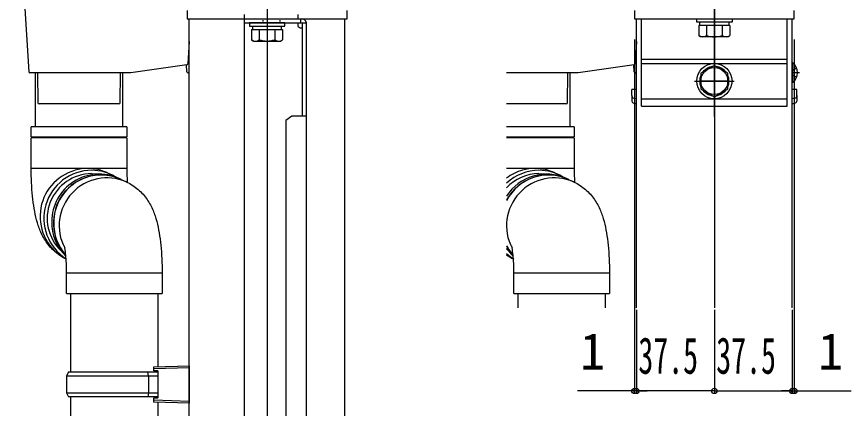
# Model space of a CAD drawing. Units: millimetres, scale not verified. Extents: x -1050 to 1050, y -1565 to 1556.
# Drawn here: x 287 to 688.8, y -1022.5 to -834 of the extents above; entities that cross this region are included whole.
import ezdxf
from ezdxf.enums import TextEntityAlignment as Align

# ---------------------------------------------------------------- set-up
doc = ezdxf.new("R2010")
doc.units = ezdxf.units.MM
doc.header["$LTSCALE"] = 8
for name, color, linetype in [('0-4_YKK_12', 2, 'Continuous'), ('0-5_YKK_13', 4, 'Continuous'), ('0-6_YKK_D', 6, 'Continuous')]:
    doc.layers.add(name, color=color, linetype=linetype)
doc.styles.add('ＭＳ ゴシック', font='')
doc.styles.get('ＭＳ ゴシック').set_extended_font_data('MS Gothic')

msp = doc.modelspace()

# ---------------------------------------------------------------- linework, layer by layer
at = {"layer": '0-4_YKK_12'}
for p, q in [((407.5, -234), (407.5, -1125)), ((622.829, -581.988), (622.829, -974.153)), ((370, -835), (396.5, -835)), ((370, -1125), (370, -835)), ((422.313, -835), (445, -835)), ((445, -1125), (445, -835)), ((585.329, -835), (660.329, -835)), ((585.329, -974.153), (585.329, -835)), ((660.329, -974.153), (660.329, -835))]:
    msp.add_line(p, q, dxfattribs=at)
at = {"layer": '0-5_YKK_13'}
for p, q in [((287, -766), (292.782, -860.531)), ((622.829, -816.847), (622.829, -837.953)), ((622.829, -846.2), (622.829, -819.7)), ((622.829, -882), (622.829, -826)), ((369, -831), (369, -835)), ((446, -835), (446, -831)), ((584.329, -831), (584.329, -835)), ((661.329, -835), (661.329, -831)), ((369, -835), (396.5, -835)), ((396.5, -833), (396.5, -1085)), ((396.5, -835), (424, -835)), ((405.463, -835.605), (405.463, -836.38)), ((413.673, -835.605), (413.673, -836.38)), ((422.313, -833), (422.313, -835)), ((422.313, -835), (446, -835)), ((423.635, -835), (423.635, -837)), ((584.329, -835), (661.329, -835)), ((587.829, -877), (587.829, -835)), ((657.829, -877), (657.829, -835)), ((396.5, -837), (424, -837)), ((400.45, -838.6), (400.45, -840.2)), ((414.55, -840.2), (414.55, -838.6)), ((422.313, -837), (422.313, -838.388)), ((424.5, -839.388), (424.313, -839.388)), ((424.5, -881.89), (424.5, -839.388)), ((426.5, -1087.786), (426.5, -837)), ((615.324, -838.2), (615.324, -843.119)), ((630.335, -838.2), (615.324, -838.2)), ((615.779, -838.2), (615.779, -836.6)), ((626.829, -838.2), (618.829, -838.2)), ((619.077, -838.2), (619.077, -843.119)), ((626.582, -838.2), (626.582, -843.119)), ((629.879, -836.6), (629.879, -838.2)), ((630.335, -838.2), (630.335, -843.119)), ((399.994, -840.2), (399.994, -845.119)), ((399.994, -840.2), (415.006, -840.2)), ((403.5, -840.2), (411.5, -840.2)), ((403.747, -840.2), (403.747, -845.119)), ((411.253, -840.2), (411.253, -845.119)), ((415.006, -840.2), (415.006, -845.119)), ((616.329, -843.7), (615.324, -843.119)), ((629.329, -843.7), (630.335, -843.119)), ((370, -846), (369.342, -856.753)), ((370, -846), (369.999, -846)), ((401, -845.7), (399.994, -845.119)), ((401, -845.7), (414, -845.7)), ((414, -845.7), (415.006, -845.119)), ((585.329, -846), (584.672, -856.753)), ((585.329, -846), (585.329, -846)), ((629.329, -843.7), (616.329, -843.7)), ((587.829, -854.5), (657.829, -854.5)), ((622.829, -874.5), (622.829, -855.5)), ((368.913, -857.218), (342, -861)), ((368.971, -860.531), (368.77, -857.238)), ((584.242, -857.218), (557.329, -861)), ((584.301, -860.531), (584.099, -857.238)), ((587.829, -856.5), (657.829, -856.5)), ((660.329, -865.75), (660.329, -856.25)), ((660.557, -856.25), (660.329, -856.25)), ((662.438, -858.85), (660.422, -859.855)), ((660.557, -865.75), (660.557, -856.25)), ((317, -861), (293.281, -861)), ((296, -887.074), (296, -861)), ((297, -861), (297.253, -875.509)), ((342, -861), (317, -861)), ((336.747, -875.509), (337, -861)), ((338, -861), (338, -887.074)), ((370, -861), (369.47, -861)), ((532.329, -861), (522.829, -861)), ((557.329, -861), (532.329, -861)), ((552.076, -875.509), (552.329, -861)), ((553.329, -861), (553.329, -887.074)), ((585.329, -861), (584.8, -861)), ((660.422, -859.855), (660.329, -860.03)), ((663.829, -861), (660.329, -861)), ((660.422, -862.145), (660.329, -861.97)), ((662.438, -863.15), (660.422, -862.145)), ((613.329, -865), (632.329, -865)), ((628.829, -865), (616.829, -865)), ((660.557, -865.75), (660.329, -865.75)), ((583.129, -872), (583.182, -869)), ((585.329, -869), (583.182, -869)), ((662.477, -869), (660.329, -869)), ((662.529, -872), (662.477, -869)), ((583.129, -872), (583.176, -874.667)), ((587.829, -873.5), (657.829, -873.5)), ((662.529, -872), (662.483, -874.667)), ((336.247, -876), (297.753, -876)), ((551.576, -876), (522.829, -876)), ((587.829, -877), (657.829, -877)), ((294, -891.824), (294, -887.074)), ((340, -887.074), (294, -887.074)), ((340, -887.074), (340, -891.824)), ((416.5, -884.011), (416.5, -1042.403)), ((555.329, -887.074), (522.829, -887.074)), ((555.329, -887.074), (555.329, -891.824)), ((294, -891.824), (294.395, -891.824)), ((294.395, -891.824), (340, -891.824)), ((522.829, -891.824), (555.329, -891.824)), ((294, -907.074), (294, -892.324)), ((340, -892.324), (294, -892.324)), ((340, -892.324), (340, -907.074)), ((555.329, -892.324), (522.829, -892.324)), ((555.329, -892.324), (555.329, -907.074)), ((321.246, -907.074), (294, -907.074)), ((340, -907.074), (321.246, -907.074)), ((536.576, -907.074), (522.829, -907.074)), ((555.329, -907.074), (536.576, -907.074)), ((330.726, -909.202), (332.565, -910.073)), ((336.295, -911.841), (337.169, -912.255)), ((546.055, -909.202), (547.894, -910.073)), ((551.625, -911.841), (552.498, -912.255)), ((337.261, -912.299), (339.973, -913.584)), ((339.973, -913.584), (339.801, -913.504)), ((552.59, -912.299), (555.303, -913.584)), ((555.303, -913.584), (555.131, -913.504)), ((311, -967.281), (311, -957.281)), ((311, -957.281), (357, -957.281)), ((357, -957.281), (357, -967.281)), ((526.329, -967.281), (526.329, -957.281)), ((526.329, -957.281), (572.329, -957.281)), ((572.329, -957.281), (572.329, -967.281)), ((311, -967.281), (357, -967.281)), ((313, -1005), (313, -967.281)), ((355, -967.281), (355, -1002.441)), ((526.329, -967.281), (572.329, -967.281)), ((528.329, -974.153), (528.329, -967.281)), ((570.329, -967.281), (570.329, -974.153)), ((353, -1002.5), (370, -1002)), ((353, -1003.5), (353, -1002.5)), ((370, -1003), (353, -1003.5)), ((370, -1002), (370, -1020)), ((312, -1005), (311, -1007)), ((350.523, -1007), (311, -1007)), ((312, -1005), (350.093, -1005)), ((350.523, -1007), (350.093, -1005)), ((350.093, -1005), (355, -1005)), ((355, -1007), (350.523, -1007)), ((355, -1004.5), (355, -1017.5)), ((311, -1015), (350.523, -1015)), ((350.523, -1015), (355, -1015)), ((313, -1125), (313, -1017)), ((355, -1017), (350.093, -1017)), ((353, -1017.5), (355, -1017.5)), ((353, -1018.5), (353, -1017.5)), ((353, -1018.5), (370, -1019)), ((355, -1019.559), (355, -1125))]:
    msp.add_line(p, q, dxfattribs=at)
for points in [[(614.329, -835), (631.329, -835), (631.329, -836.6), (614.329, -836.6)], [(416, -837), (399, -837), (399, -838.6), (416, -838.6)], [(622.829, -857.494), (616.329, -861.247), (616.329, -868.753), (622.829, -872.506), (629.329, -868.753), (629.329, -861.247)]]:
    msp.add_lwpolyline(points, close=True, dxfattribs=at)
for points in [[(424.5, -839.384), (424.5, -837), (426.5, -837)], [(426.5, -881.89), (419.5, -881.89), (416.5, -884.011)], [(294.353, -917.127), (294.245, -915.493), (294.157, -913.837), (294.088, -912.163), (294.039, -910.474), (294.01, -908.776), (294, -907.074)], [(340.002, -907.074), (340.012, -908.771), (340.057, -910.452), (340.127, -912.083), (340.222, -913.656)], [(555.332, -907.074), (555.342, -908.771), (555.387, -910.452), (555.457, -912.083), (555.552, -913.656)], [(323.06, -909.539), (325.746, -909.714), (325.883, -909.732)], [(538.389, -909.539), (541.076, -909.714), (541.212, -909.732)], [(339.973, -913.584), (341.447, -914.36), (342.168, -914.77), (342.872, -915.208), (343.556, -915.673), (344.222, -916.162), (344.869, -916.671), (345.498, -917.198), (346.107, -917.744), (346.695, -918.307), (347.262, -918.887), (347.808, -919.481), (348.331, -920.089), (348.832, -920.708), (349.31, -921.338), (349.766, -921.977), (350.2, -922.623), (350.61, -923.275), (350.999, -923.932), (351.366, -924.591), (351.712, -925.252), (352.039, -925.914), (352.345, -926.576), (352.634, -927.238), (352.905, -927.899), (353.161, -928.56), (353.401, -929.22), (353.628, -929.879), (354.044, -931.202), (354.417, -932.532), (354.754, -933.875), (355.058, -935.239), (355.334, -936.628), (355.586, -938.045), (355.814, -939.495), (356.021, -940.977), (356.207, -942.492), (356.374, -944.04), (356.52, -945.62), (356.647, -947.228)], [(555.303, -913.584), (556.776, -914.36), (557.498, -914.77), (558.202, -915.208), (558.886, -915.673), (559.551, -916.162), (560.198, -916.671), (560.827, -917.198), (561.436, -917.744), (562.025, -918.307), (562.592, -918.887), (563.137, -919.481), (563.66, -920.089), (564.161, -920.708), (564.64, -921.338), (565.096, -921.977), (565.529, -922.623), (565.94, -923.275), (566.329, -923.932), (566.696, -924.591), (567.042, -925.252), (567.368, -925.914), (567.675, -926.576), (567.963, -927.238), (568.235, -927.899), (568.49, -928.56), (568.731, -929.22), (568.958, -929.879), (569.374, -931.202), (569.747, -932.532), (570.083, -933.875), (570.387, -935.239), (570.664, -936.628), (570.915, -938.045), (571.144, -939.495), (571.35, -940.977), (571.537, -942.492), (571.703, -944.04), (571.85, -945.62), (571.977, -947.228)], [(311.027, -950.77), (309.553, -949.995), (308.832, -949.584), (308.128, -949.147), (307.444, -948.682), (306.778, -948.193), (306.131, -947.684), (305.502, -947.156), (304.893, -946.611), (304.305, -946.048), (303.738, -945.468), (303.193, -944.874), (302.669, -944.266), (302.168, -943.646), (301.69, -943.016), (301.234, -942.377), (300.801, -941.731), (300.39, -941.079), (300.001, -940.423), (299.634, -939.764), (299.288, -939.102), (298.962, -938.44), (298.655, -937.778), (298.366, -937.117), (298.095, -936.456), (297.839, -935.795), (297.599, -935.135), (297.372, -934.475), (296.956, -933.153), (296.583, -931.823), (296.247, -930.479), (295.942, -929.115), (295.666, -927.727), (295.414, -926.309), (295.186, -924.86), (294.979, -923.378), (294.793, -921.862), (294.626, -920.314), (294.48, -918.735), (294.353, -917.127)], [(310.998, -957.279), (310.975, -955.007), (310.899, -952.785), (310.843, -951.71), (310.776, -950.667), (310.698, -949.665), (310.611, -948.712), (310.516, -947.817), (310.416, -946.99), (310.312, -946.243), (310.26, -945.903), (310.208, -945.588), (310.158, -945.302), (310.111, -945.048), (310.068, -944.825), (310.027, -944.635), (309.991, -944.476), (309.964, -944.361), (309.951, -944.309), (309.952, -944.314)], [(356.647, -947.228), (356.755, -948.862), (356.843, -950.518), (356.912, -952.192), (356.961, -953.881), (356.99, -955.579), (357, -957.281)], [(526.327, -957.279), (526.304, -955.007), (526.228, -952.785), (526.173, -951.71), (526.105, -950.667), (526.028, -949.665), (525.941, -948.712), (525.846, -947.817), (525.745, -946.99), (525.641, -946.243), (525.589, -945.903), (525.538, -945.588), (525.488, -945.302), (525.441, -945.048), (525.397, -944.825), (525.357, -944.635), (525.321, -944.476), (525.293, -944.361), (525.28, -944.309), (525.282, -944.314)], [(571.977, -947.228), (572.084, -948.862), (572.172, -950.518), (572.241, -952.192), (572.29, -953.881), (572.32, -955.579), (572.329, -957.281)], [(526.356, -950.77), (525.447, -950.298), (524.55, -949.809), (523.675, -949.287), (522.829, -948.721)], [(355, -1004.5), (353, -1004.5), (353, -1003.5)], [(311, -1007), (311, -1015), (312, -1017)], [(350.523, -1007), (350.523, -1015), (350.093, -1017), (312, -1017)], [(370, -1020), (353, -1019.5), (353, -1018.5)]]:
    msp.add_lwpolyline(points, dxfattribs=at)
for radius in [8.5, 6.5]:
    msp.add_circle((622.829, -865), radius, dxfattribs=at)
for centre, radius, start, end in [((424, -837.5), 2.5, 11.53696, 90), ((424, -837.5), 0.5, 0, 90), ((617.2, -840.377), 3.323, 235.61575, 304.38425), ((622.829, -831.281), 12.419, 252.41205, 287.58795), ((628.459, -840.377), 3.323, 235.61575, 304.38425), ((401.871, -842.377), 3.323, 235.61575, 304.38425), ((407.5, -833.281), 12.419, 252.41205, 287.58795), ((413.129, -842.377), 3.323, 235.61575, 304.38425), ((368.843, -856.723), 0.5, 278, 356.5), ((584.173, -856.723), 0.5, 278, 356.5), ((622.829, -865), 7.05, 97.21814, 142.78186), ((622.829, -865), 7.05, 37.21814, 82.78186), ((656.729, -861), 6.1, 308.85935, 51.14065), ((293.281, -860.5), 0.5, 183.5, 270), ((369.47, -860.5), 0.5, 183.5, 270), ((584.8, -860.5), 0.5, 183.5, 270), ((622.829, -865), 7.05, 157.21814, 202.78186), ((622.829, -865), 7.05, 337.21814, 22.78186), ((622.829, -865), 7.05, 217.21814, 262.78186), ((622.829, -865), 7.05, 277.21814, 322.78186), ((297.753, -875.5), 0.5, 181, 270), ((336.247, -875.5), 0.5, 270, 359), ((551.576, -875.5), 0.5, 270, 359), ((584.132, -872.153), 1, 181, 262.97773), ((584.176, -874.649), 1, 181, 263.0403), ((622.829, -558), 317.528, 262.97773, 263.21755), ((622.829, -558), 320, 263.0403, 263.27019), ((622.829, -558), 317.528, 276.78245, 277.02227), ((622.829, -558), 320, 276.72981, 276.9597), ((661.483, -874.649), 1, 276.9597, 359), ((661.527, -872.153), 1, 277.02227, 359), ((294, -892.074), 0.25, 270, 90), ((340, -892.074), 0.25, 90, 270), ((555.329, -892.074), 0.25, 90, 270), ((321.316, -930.14), 23.061, 105.50656, 242.54003), ((323.198, -931.04), 23.096, 90.27853, 237.33721), ((321.257, -929.564), 22.491, 90.02823, 105.75513), ((321.259, -929.193), 22.12, 64.66039, 90.03274), ((323.102, -930.045), 22.1, 59.28791, 90.04241), ((536.645, -930.14), 23.061, 105.50656, 126.80524), ((538.527, -931.04), 23.096, 90.27853, 132.81894), ((536.587, -929.564), 22.491, 90.02823, 105.75513), ((536.588, -929.193), 22.12, 64.66039, 90.03274), ((538.431, -930.045), 22.1, 59.28791, 90.04241), ((323.221, -931.081), 21.542, 90.42929, 226.42101), ((326.804, -932.752), 22.964, 65.58742, 179.68511), ((327.707, -933.281), 23.056, 65.77292, 221.66093), ((327.77, -933.209), 22.964, 65.58742, 179.68511), ((330.523, -934.619), 23.064, 66.279, 207.67775), ((545.853, -934.619), 23.064, 66.279, 207.67775), ((538.55, -931.081), 21.542, 90.42929, 136.86785), ((543.099, -933.209), 22.964, 65.58742, 151.96889), ((542.134, -932.752), 22.964, 65.58742, 147.20836), ((543.037, -933.281), 23.056, 65.77292, 151.2148), ((326.488, -933.084), 22.652, 178.84061, 225.28951), ((327.535, -933.515), 22.732, 178.91172, 221.80247), ((542.864, -933.515), 22.732, 208.19623, 221.80247), ((541.817, -933.084), 22.652, 213.043, 225.28951), ((538.55, -931.081), 21.542, 223.13215, 226.42101), ((538.527, -931.04), 23.096, 227.18106, 237.33721), ((543.037, -933.281), 23.056, 208.7852, 221.66093), ((536.645, -930.14), 23.061, 233.19476, 242.54003)]:
    msp.add_arc(centre, radius, start, end, dxfattribs=at)
msp.add_ellipse((424.313, -838.388), major_axis=(-2, 0), ratio=0.5, start_param=0, end_param=1.5707963, dxfattribs=at)
at = {"layer": '0-6_YKK_D'}
for p, q in [((584.329, -845), (584.329, -1015.153)), ((661.329, -845), (661.329, -1015.153)), ((585.329, -975.153), (585.329, -1015.153)), ((585.329, -975.153), (585.329, -1015.153)), ((622.829, -975.153), (622.829, -1015.153)), ((622.829, -975.153), (622.829, -1015.153)), ((660.329, -975.153), (660.329, -1015.153)), ((660.329, -975.153), (660.329, -1015.153)), ((584.329, -1014.153), (556.902, -1014.153)), ((585.329, -1014.153), (584.329, -1014.153)), ((585.329, -1014.153), (590.429, -1014.153)), ((622.829, -1014.153), (585.329, -1014.153)), ((622.829, -1014.153), (660.329, -1014.153)), ((660.329, -1014.153), (655.229, -1014.153)), ((660.329, -1014.153), (661.329, -1014.153)), ((661.329, -1014.153), (688.757, -1014.153))]:
    msp.add_line(p, q, dxfattribs=at)
for centre in [(584.329, -1014.153), (585.329, -1014.153), (585.329, -1014.153), (622.829, -1014.153), (622.829, -1014.153), (660.329, -1014.153), (660.329, -1014.153), (661.329, -1014.153)]:
    msp.add_circle(centre, 1.275, dxfattribs=at)

# ---------------------------------------------------------------- texts
at = {"layer": '0-6_YKK_D', "style": 'ＭＳ ゴシック'}
for p in [(558.22, -1009.153), (672.848, -1009.153)]:
    msp.add_text('1', height=17.6, dxfattribs=at).set_placement(p, align=Align.BOTTOM_LEFT)
at = {"layer": '0-6_YKK_D', "style": 'ＭＳ ゴシック', "width": 0.6}
for p in [(586.243, -1011.153), (623.743, -1011.153)]:
    msp.add_text('37.5', height=17.6, dxfattribs=at).set_placement(p, align=Align.BOTTOM_LEFT)

doc.saveas('drawing.dxf')
